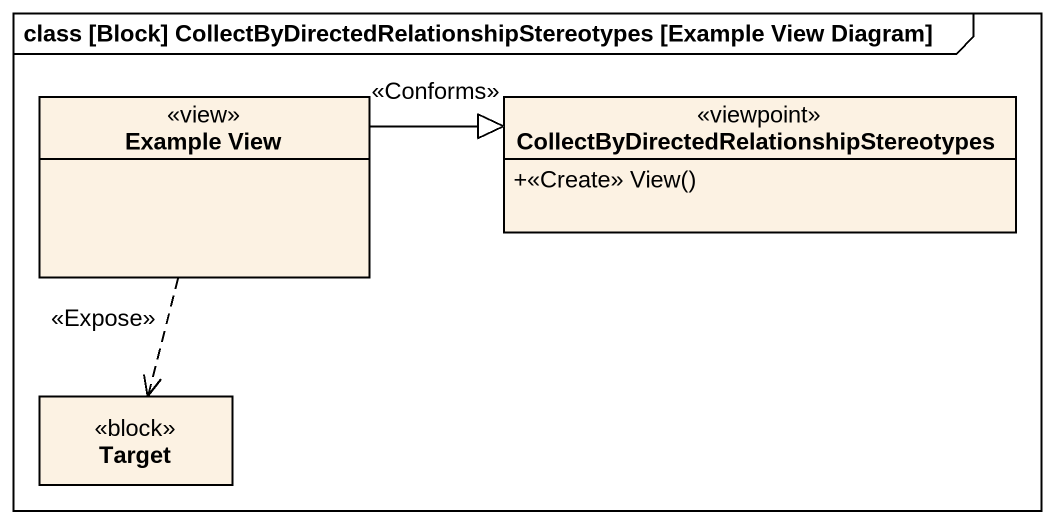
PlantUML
@startuml
mainframe class [Block] CollectByDirectedRelationshipStereotypes [Example View Diagram]
hide circle
hide empty members
skinparam classAttributeIconSize 0
class "Example View" as Example_View <<view>>
class "CollectByDirectedRelationshipStereotypes" as CollectByDirectedRelationshi <<viewpoint>> {
  +<<Create>> View()
}
class Target <<block>>
Example_View -right-|> CollectByDirectedRelationshi : <<Conforms>>
Example_View ..> Target : <<Expose>>
@enduml
